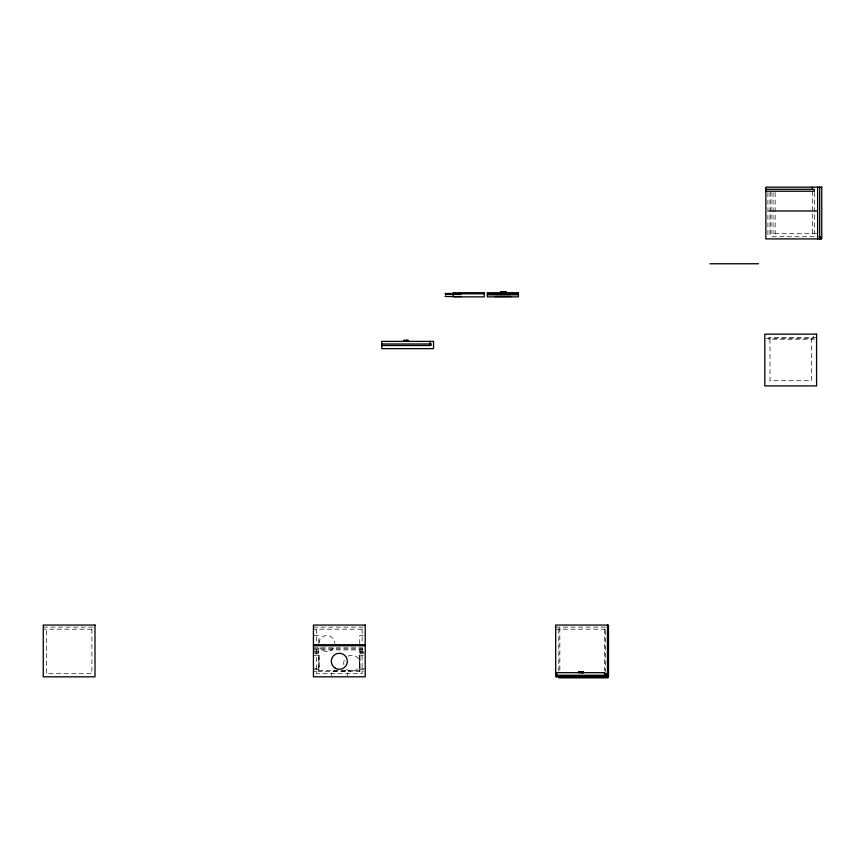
<?xml version="1.0" encoding="UTF-8"?>
<svg xmlns="http://www.w3.org/2000/svg" width="865" height="865" viewBox="0 0 865 865"><rect width="100%" height="100%" fill="white"/><g stroke="black" fill="none" stroke-linecap="round" stroke-linejoin="round"><path stroke-width="0.65" stroke-dasharray="4.33 3.24" d="M816.571 233.734L771.029 233.734L771.029 191.284M772.056 236.74L818.647 236.74M816.571 337.382L768.953 337.382L768.953 339.199L816.571 339.199M766.163 338.291L813.468 338.291L813.468 336.226M43.25 627.125L92.944 627.125L92.944 629.19L43.25 629.19M313.444 627.125L363.138 627.125L363.138 629.19L313.444 629.19M555.698 627.125L605.381 627.125L605.381 671.51M555.698 629.19L605.381 629.19M314.19 635.537L318.915 635.537L318.915 643.56M363.289 635.537L359.743 635.537L359.743 643.56M313.444 647.831L362.619 647.831M313.444 648.869L362.619 648.869M313.444 649.896L362.619 649.896L362.619 646.793M314.19 651.583L318.915 651.583L318.915 647.95M363.289 651.583L359.743 651.583L359.743 647.95M314.482 652.232L319.207 652.232L319.207 668.277L314.482 668.277M364.176 652.232L359.451 652.232L359.451 668.277L364.176 668.277M314.482 653.27L318.623 653.27M360.035 653.27L364.176 653.27M314.19 655.205L318.915 655.205L318.915 671.251L314.19 671.251M363.289 655.205L359.743 655.205L359.743 671.251L363.289 671.251M314.482 669.315L318.623 669.315M360.035 669.315L364.176 669.315M318.623 670.602L339.999 670.602M341.329 670.602L360.035 670.602M337.123 671.056L331.306 671.056L331.306 675.781M341.534 671.056L347.352 671.056L347.352 675.781M814.506 192.473L814.506 233.734M812.43 191.284L812.43 233.734M811.402 338.291L811.402 380.741L769.991 380.741L769.991 338.291M775.159 192.473L775.159 233.734M773.094 192.473L773.094 233.734M769.991 192.463L769.991 236.253M767.915 192.463L767.915 236.253M604.354 629.19L604.354 671.013M559.839 627.709L559.839 671.51M558.801 629.19L558.801 671.013M362.1 629.19L362.1 642.684M362.1 648.08L362.1 673.716L316.558 673.716L316.558 648.08M360.035 648.869L360.035 671.64L318.623 671.64L318.623 648.869M316.558 629.19L316.558 642.684M91.906 629.19L91.906 673.716L46.353 673.716L46.353 629.19M348.065 656.102A8.023 8.023 0 0 1 358.467 658.827A8.023 8.023 0 0 1 356.812 669.456A8.023 8.023 0 0 1 346.076 668.904M343.859 664.688A8.023 8.023 0 0 1 345.038 658.838M333.62 647.95A8.023 8.023 0 0 1 320.191 647.95M318.882 643.56A8.023 8.023 0 0 1 326.905 635.537A8.023 8.023 0 0 1 334.928 643.56"/><path stroke-width="1.3" d="M765.849 189.284L814.376 189.284L814.376 191.23L765.849 191.23M768.953 210.963L816.571 210.963M709.949 263.76L758.605 263.76M500.792 291.71L506.003 291.71L506.003 292.738M445.183 293.516L453.93 293.516M453.206 293.776L484.259 293.776M487.363 293.776L518.427 293.776M445.313 294.165L461.099 294.165M495.007 294.165L510.793 294.165M487.363 294.814L518.427 294.814M445.183 296.111L445.745 296.111M445.313 296.5L461.099 296.5M495.007 296.5L510.793 296.5M403.912 340.367L408.258 340.367L408.258 341.394M381.779 343.989L430.943 343.989M381.779 345.535L430.943 345.535L430.943 343.729M313.444 644.728L365.214 644.728M313.444 645.755L365.214 645.755M604.267 673.716L606.938 673.716L606.938 676.819M556.725 675.262L605.9 675.262M558.801 676.041L607.976 676.041L607.976 677.846L558.801 677.846L558.801 675.781M820.712 236.837L820.712 238.913M819.685 187.154L819.685 238.913M817.609 187.154L817.609 238.913M812.311 187.154L812.311 189.284M608.495 676.819L608.495 625.06L555.698 625.06L555.698 676.819L605.9 676.819L605.9 675.003M607.457 625.06L607.457 676.819M604.862 675.262L604.862 672.678L556.725 672.678L556.725 676.819M583.205 672.678L583.205 671.64L578.869 671.64L578.89 672.678M582.978 671.64L582.978 672.678M582.696 671.64L582.696 672.678M582.523 671.64L582.523 672.678M581.961 671.64L581.961 672.678M581.54 671.64L581.54 672.678M580.934 671.64L581.085 672.678M579.712 671.64L579.712 672.678M579.172 671.64L579.172 672.678M505.884 291.71L505.884 292.738M504.976 291.71L504.976 292.738M502.651 291.71L502.651 292.738M502.068 291.71L502.068 292.738M500.824 291.71L500.824 292.738M429.916 341.394L429.916 343.989M408.021 340.367L408.021 341.394M407.566 340.367L407.566 341.394M407.004 340.367L407.004 341.394M406.582 340.367L406.582 341.394M406.139 340.367L406.139 341.394M405.977 340.367L405.977 341.394M404.214 340.367L404.214 341.394M403.933 340.367L403.933 341.394M821.75 187.154L765.849 187.154L765.849 238.913L821.75 238.913L821.75 187.154M484.259 292.738L453.206 292.738L453.206 296.879L484.259 296.879L484.259 292.738M518.427 292.738L487.363 292.738L487.363 296.879L518.427 296.879L518.427 292.738M816.571 334.15L764.811 334.15L764.811 385.909L816.571 385.909L816.571 334.15M433.538 341.394L381.779 341.394L381.779 348.649L433.538 348.649L433.538 341.394M95.009 625.06L43.25 625.06L43.25 676.819L95.009 676.819L95.009 625.06M365.214 625.06L313.444 625.06L313.444 676.819L365.214 676.819L365.214 625.06M335.317 668.234A8.023 8.023 0 0 0 347.352 661.293A8.023 8.023 0 0 0 335.317 654.34A8.023 8.023 0 0 0 335.317 668.234"/></g></svg>
